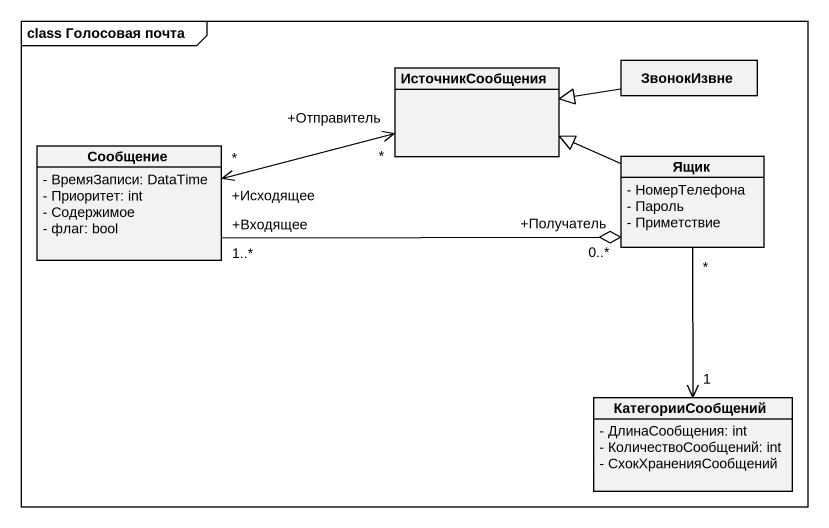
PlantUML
@startuml
mainframe class Голосовая почта
hide circle
hide empty members
skinparam classAttributeIconSize 0
class ИсточникСообщения
class ЗвонокИзвне
class Сообщение {
  - ВремяЗаписи: DataTime
  - Приоритет: int
  - Содержимое
  - флаг: bool
}
class Ящик {
  - НомерТелефона
  - Пароль
  - Приметствие
}
class КатегорииСообщений {
  - ДлинаСообщения: int
  - КоличествоСообщений: int
  - СхокХраненияСообщений
}
ЗвонокИзвне -left-|> ИсточникСообщения
Сообщение "+Исходящее\n*" <-right-> "+Отправитель\n*" ИсточникСообщения
Сообщение "+Входящее\n1..*" -right-o "+Получатель\n0..*" Ящик
Ящик -left-|> ИсточникСообщения
Ящик "*" --> "1" КатегорииСообщений
@enduml
